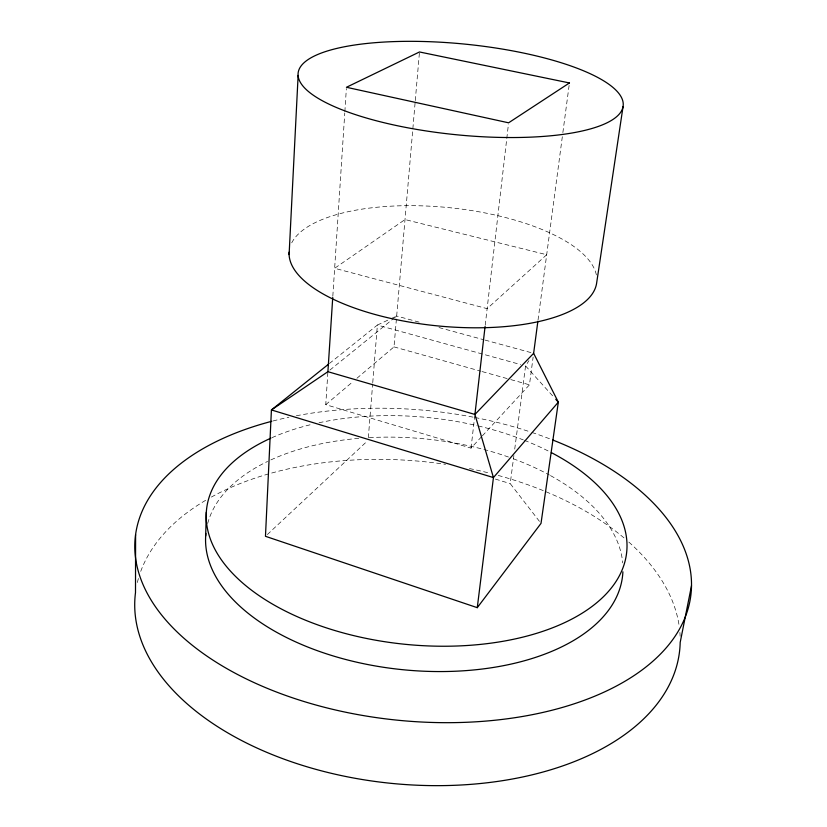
<?xml version="1.0" encoding="UTF-8"?>
<svg xmlns="http://www.w3.org/2000/svg" width="827" height="827" viewBox="0 0 827 827"><rect width="100%" height="100%" fill="white"/><g stroke="black" fill="none" stroke-linecap="round" stroke-linejoin="round"><path stroke-width="0.62" stroke-dasharray="4.13 3.1" d="M481.5 436.78L471.028 448.12L325.755 404.661L327.905 371.695M332.826 296.169L344.776 112.958M344.859 111.676L346.368 88.572M368.325 437.741L372.657 383.955M372.75 382.674L377.381 325.052L389.868 319.212M356.954 378.249L394.003 346.895L415.175 101.855M415.278 100.584L419.485 51.967M471.028 448.12L474.781 415.692M485.222 325.218L508.45 124.091M539.431 521.341L510.228 483.619L513.898 455.47M514.735 449.071L525.569 365.927L528.929 360.675M482.368 435.839L529.456 384.824L533.126 357.099M538.036 320.028L562.701 133.85M562.867 132.578L569.441 82.958M267.348 534.542L367.178 441.184M325.755 404.661L353.057 381.557M329.89 370.082L393.683 318.447M394.675 317.64L396.671 316.028L420.333 322.468M329.404 363.498L377.381 325.052L520.586 364.552M390.995 318.684L396.671 316.028M439.003 327.554L483.826 339.763M485.077 340.093L533.632 353.325M394.003 346.895L480.994 371.251M482.234 371.602L509.577 379.262M510.817 379.603L529.456 384.824M495.404 479.091L510.228 483.619M525.569 365.927L554.018 397.384M137.354 582.518A273.623 161.668 5.7 0 1 138.688 577.525M140.735 571.354A273.623 161.668 5.7 0 1 206.812 499.642M211.392 497.058A273.623 161.668 5.7 0 1 445.515 464.35M469.478 468.568A273.623 161.668 5.7 0 1 489.594 473.147M498.236 475.432A273.623 161.668 5.7 0 1 623.982 537.881M628.84 542.088A273.623 161.668 5.7 0 1 679.215 626.225M679.908 632.469A273.623 161.668 5.7 0 1 680.125 636.221M273.044 420.964A279.309 155.538 5.7 0 1 288.923 417.242M296.386 415.754A279.309 155.538 5.7 0 1 473.706 417.263M474.967 417.511A279.309 155.538 5.7 0 1 530.696 432.035M531.937 432.449A279.309 155.538 5.7 0 1 551.413 439.468M207.701 523.45A209.427 115.935 5.7 0 1 267.607 461.445M270.874 459.905A209.427 115.935 5.7 0 1 359.104 438.331M369.318 437.628A209.427 115.935 5.7 0 1 508.45 457.021M513.288 458.758A209.427 115.935 5.7 0 1 549.345 474.977M550.493 475.608A209.427 115.935 5.7 0 1 622.71 562.918M271.938 437.69A211.154 113.95 5.7 0 1 311.82 424.375M319.067 422.731A211.154 113.95 5.7 0 1 477.003 425.647M478.233 425.946A211.154 113.95 5.7 0 1 523.305 439.902M524.483 440.367A211.154 113.95 5.7 0 1 550.141 451.976M291.745 242.828A154.546 59.399 5.7 0 1 451.366 207.887A154.546 59.399 5.7 0 1 596.412 275.164M546.688 254.726L487.134 308.647L334.646 268.289L405.003 219.558L546.688 254.726"/><path stroke-width="1.24" d="M135.597 534.614L135.494 592.639A273.623 161.668 5.7 0 0 395.244 783.738A273.623 161.668 5.7 0 0 680.187 642.434L691.506 585.702M205.675 535.979L206.305 512.244M289.099 254.571L298.133 75.422M537.87 321.31L533.632 353.325L558.328 402.149L541.013 523.388L477.272 607.669L265.467 536.299L271.421 409.944L327.905 371.695L332.743 297.441M485.077 326.489L474.925 414.441L493.44 477.572L477.272 607.669M623.051 106.569A163.312 45.506 5.7 0 1 372.719 119.801A163.312 45.506 5.7 0 1 386.24 41.939A163.312 45.506 5.7 0 1 623.051 106.569L596.556 283.578A154.546 59.399 5.7 0 1 436.139 325.745A154.546 59.399 5.7 0 1 289.13 252.173M533.632 353.325L474.925 414.441L327.905 371.695M328.402 364.293L271.421 409.944L493.44 477.572L558.328 402.149L555.744 399.286M552.601 439.943A279.309 155.538 5.7 0 1 626.804 680.156A279.309 155.538 5.7 0 1 200.961 651.883A279.309 155.538 5.7 0 1 271.773 421.294M622.896 571.808A209.427 115.935 5.7 0 1 405.675 669.984A209.427 115.935 5.7 0 1 205.882 533.456M551.309 452.586A211.154 113.95 5.7 0 1 573.173 618.369A211.154 113.95 5.7 0 1 270.346 602.821A211.154 113.95 5.7 0 1 270.832 438.186M569.441 82.958L508.595 122.809L346.451 87.28L419.485 51.967L569.441 82.958"/></g></svg>
